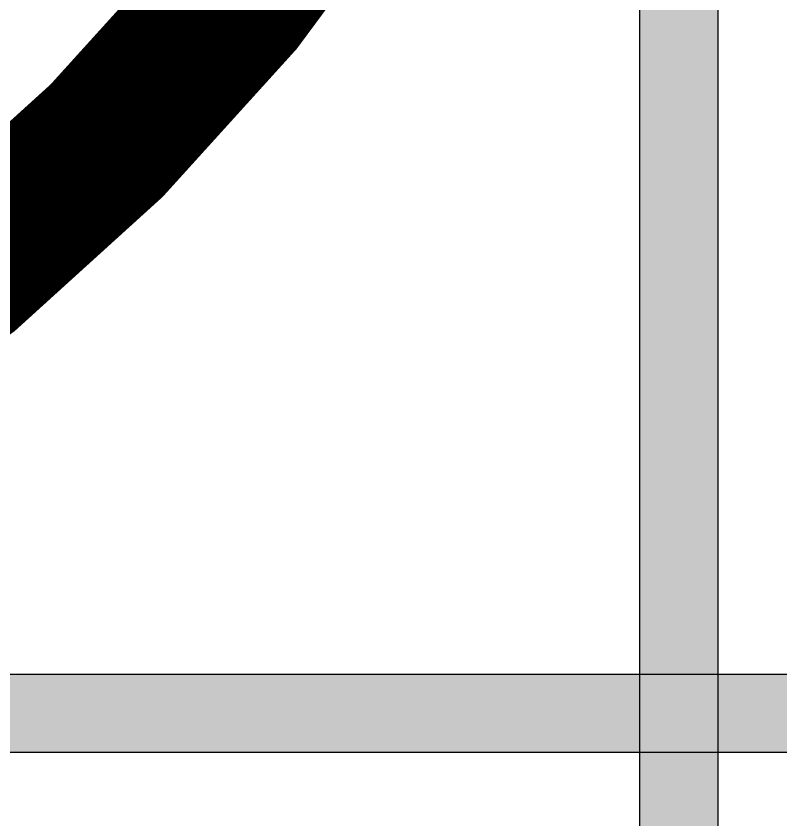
# Model space of a CAD drawing. Header units: millimetres. Extents: x -4 to 157, y -60 to 103.
# Drawn here: x 118.874 to 122.727, y -24.749 to -20.702 of the extents above; entities that cross this region are included whole.
import ezdxf

# ---------------------------------------------------------------- set-up
doc = ezdxf.new("R2010")
doc.units = ezdxf.units.MM
doc.layers.add('KeepOutLayer', color=6, linetype='Continuous', true_color=0xff00ff)
doc.layers.add('Mechanical18', color=7, linetype='Continuous', true_color=0x7f7f00)

msp = doc.modelspace()

# ---------------------------------------------------------------- hatches: boundary and pattern name
at = {"layer": 'Mechanical18', "true_color": 0x7f7f00}
for points in [[(122.40945, -37.81101999999999), (122.01575, -37.81101999999999), (122.01575, 63.37008000000001), (122.40945, 63.37008)], [(113.37008, -24.40945), (113.37008, -24.01575), (136.20472, -24.01575), (136.20472, -24.40945)]]:
    msp.add_hatch(color=56, dxfattribs=at).paths.add_polyline_path(points, flags=0)

# ---------------------------------------------------------------- linework, layer by layer
at = {"layer": 'KeepOutLayer'}
msp.add_lwpolyline([(122.2126, -14.37008, 0.8, 0.8, -0.4142135623730951), (112.37008, -24.2126, 0.8, 0.8, 0)], format="xyseb", dxfattribs=at)
at = {"layer": 'Mechanical18', "color": 56, "true_color": 0x7f7f00}
for p, q in [((122.01575, -37.81101999999999), (122.01575, 63.37008000000001)), ((122.40945, 63.37008), (122.40945, -37.81102000000001)), ((113.37008, -24.01575), (136.20472, -24.01575)), ((136.20472, -24.40945), (113.37008, -24.40945))]:
    msp.add_line(p, q, dxfattribs=at)

doc.saveas('drawing.dxf')
